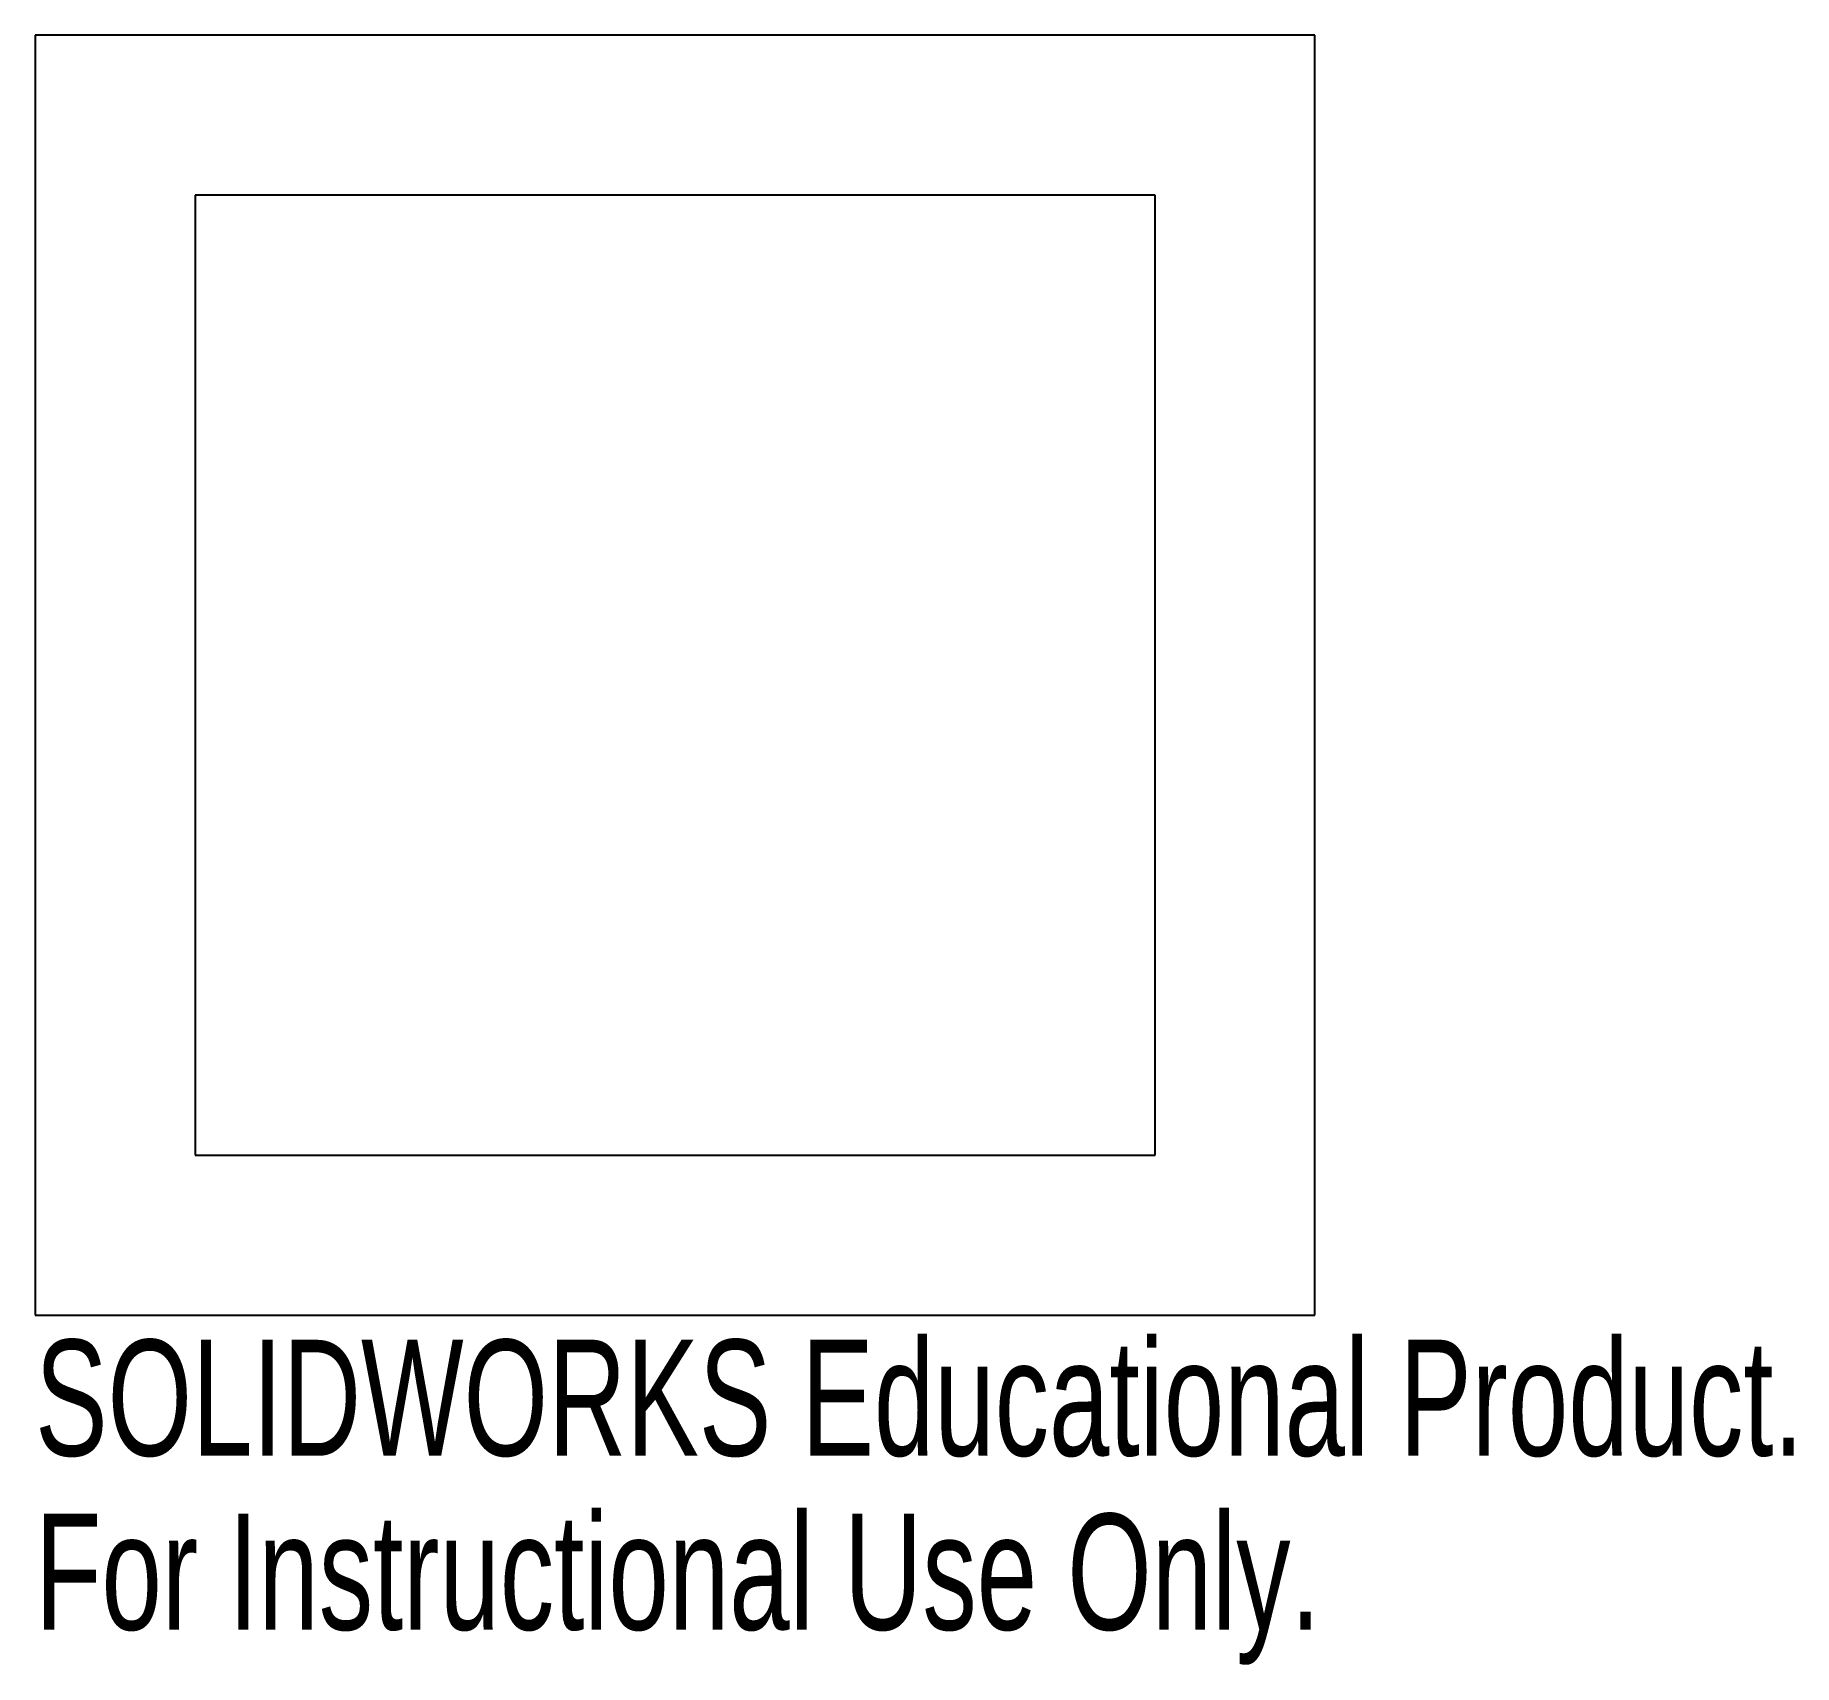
# Model space of a CAD drawing. Header units: inches. Extents: x -0.71 to 2.18, y -1.66 to 1.02.
import ezdxf

# ---------------------------------------------------------------- set-up
doc = ezdxf.new("R2010")
doc.units = ezdxf.units.IN
doc.header["$MEASUREMENT"] = 0
doc.styles.add('SLDTEXTSTYLE0', font='TXT', dxfattribs={"width": 0.7})

msp = doc.modelspace()

# ---------------------------------------------------------------- linework, layer by layer
at = {"color": 7, "linetype": 'Continuous', "lineweight": 25}
for p, q in [((1.3923, 1.0156), (-0.7069, 1.0156)), ((-0.7069, 1.0156), (-0.7069, -1.0836)), ((1.3923, -1.0836), (1.3923, 1.0156)), ((1.1301, 0.7534), (-0.4447, 0.7534)), ((-0.4447, 0.7534), (-0.4447, -0.8214)), ((1.1301, -0.8214), (1.1301, 0.7534)), ((-0.4447, -0.8214), (1.1301, -0.8214)), ((-0.7069, -1.0836), (1.3923, -1.0836))]:
    msp.add_line(p, q, dxfattribs=at)

# ---------------------------------------------------------------- texts
at = {"color": 7, "linetype": 'Continuous', "char_height": 0.1903, "attachment_point": 1, "style": 'SLDTEXTSTYLE0'}
for s, insert in [('SOLIDWORKS Educational Product.', (-0.7069, -1.1238)), ('For Instructional Use Only.', (-0.7069, -1.4092))]:
    msp.add_mtext(s, dxfattribs=dict(at, insert=insert))

doc.saveas('drawing.dxf')
